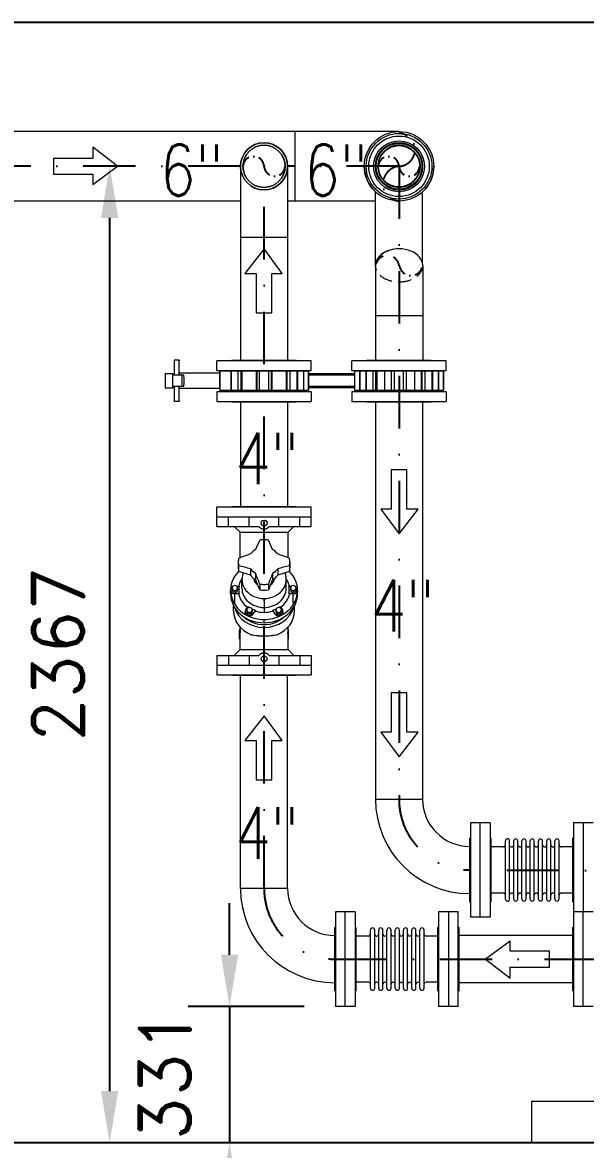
# Model space of a CAD drawing. Header units: millimetres. Extents: x -312439 to 477422, y -331570 to 212570.
# Drawn here: x 363324 to 364688, y 192592 to 195324 of the extents above; entities that cross this region are included whole.
import ezdxf

# ---------------------------------------------------------------- set-up
doc = ezdxf.new("R2010")
doc.units = ezdxf.units.MM
doc.linetypes.add('DASHDOT', pattern=[25.4, 12.7, -6.35, 0, -6.35])
doc.linetypes.add('HIDDEN', pattern=[9.525, 6.35, -3.175])
doc.layers.add('ARCONDTEXTO', color=4, linetype='Continuous')
doc.styles.add('ROMAND', font='ROMAND.SHX')
doc.styles.add('ROMANS', font='romans.shx', dxfattribs={"height": 187.5})
doc.dimstyles.new('1-50 (MILIMETRO)', dxfattribs={"dimscale": 0, "dimtxt": 125, "dimasz": 125, "dimexe": 100, "dimexo": 100, "dimgap": 50, "dimtad": 0, "dimdec": 0, "dimzin": 0, "dimdsep": 46, "dimtxsty": 'ROMAND', "dimcen": -390, "dimclrd": 1, "dimclre": 1, "dimclrt": 3, "dimadec": 0, "dimazin": 0, "dimtfac": 1, "dimtdec": 0, "dimtix": 1, "dimtmove": 2, "dimatfit": 2, "dimfxl": 1, "dimtvp": 1, "dimtolj": 1, "dimtzin": 0, "dimarcsym": 0})

# ---------------------------------------------------------------- blocks, each defined once
blk = doc.blocks.new('*D39')
at = {"color": 1, "lineweight": -2, "transparency": 16777216}
blk.add_line((363534.7, 194850.5), (363534.7, 192733.8), dxfattribs=at)
at = {"color": 1, "transparency": 16777216}
for points in [[(363513.8, 194850.5), (363555.5, 194850.5), (363534.7, 194975.5)], [(363513.8, 192733.8), (363555.5, 192733.8), (363534.7, 192608.8)]]:
    blk.add_solid(points, dxfattribs=at)
at = {"layer": 'Defpoints', "color": 0, "transparency": 16777216}
for p in [(363534.7, 194975.5), (363534.7, 192608.8), (363534.7, 192608.8)]:
    blk.add_point(p, dxfattribs=at)
at = {"color": 3, "transparency": 16777216, "insert": (363409.7, 193792.1), "char_height": 125, "attachment_point": 5, "rotation": 90, "style": 'ROMAND'}
blk.add_mtext('\\A1;2367', dxfattribs=at)
blk = doc.blocks.new('*D43')
at = {"color": 1, "lineweight": -2, "transparency": 16777216}
for p, q in [((363825.2, 193064.3), (363825.2, 193189.3)), ((364005.8, 192939.3), (363725.2, 192939.3)), ((363825.2, 192939.3), (363825.2, 192608.8)), ((364005.8, 192608.8), (363725.2, 192608.8)), ((363825.2, 192483.8), (363825.2, 192358.8))]:
    blk.add_line(p, q, dxfattribs=at)
at = {"color": 1, "transparency": 16777216}
for points in [[(363804.4, 193064.3), (363846.1, 193064.3), (363825.2, 192939.3)], [(363804.4, 192483.8), (363846.1, 192483.8), (363825.2, 192608.8)]]:
    blk.add_solid(points, dxfattribs=at)
at = {"layer": 'Defpoints', "color": 0, "transparency": 16777216}
for p in [(364105.8, 192939.3), (363825.2, 192608.8), (364105.8, 192608.8)]:
    blk.add_point(p, dxfattribs=at)
at = {"color": 3, "transparency": 16777216, "insert": (363668.1, 192774), "char_height": 125, "attachment_point": 5, "rotation": 90, "style": 'ROMAND'}
blk.add_mtext('\\A1;331', dxfattribs=at)

msp = doc.modelspace()

# ---------------------------------------------------------------- linework, layer by layer
at = {"color": 1, "linetype": 'Continuous', "extrusion": (0, 1, 0)}
for p, q in [((368944.798, 195323.86, 0), (358992.168, 195323.86, 0)), ((368194.798, 192608.782, 0), (357294.798, 192608.782, 0))]:
    msp.add_line(p, q, dxfattribs=at)
at = {"color": 5, "linetype": 'Continuous', "lineweight": 0, "extrusion": (0, 1, 0)}
for p, q in [((364234.494, 195059.592, 0), (362945.411, 195059.592, 0)), ((363983.458, 195059.592, 0), (363983.458, 194891.292, 0)), ((363851.758, 194975.454, 0), (363851.758, 194505.604, 0)), ((363966.058, 194975.454, 0), (363966.058, 194505.604, 0)), ((363851.758, 194891.292, 0), (362945.411, 194891.292, 0)), ((364178.758, 194891.292, 0), (363966.058, 194891.292, 0)), ((364178.758, 194735.001, 0), (364178.758, 194913.688, 0)), ((364293.058, 194739.66, 0), (364293.058, 194913.688, 0)), ((363851.758, 194804.004, 0), (363966.058, 194804.004, 0)), ((364179.14, 194734.994, 0), (364179.14, 194505.604, 0)), ((364293.44, 194734.994, 0), (364293.44, 194505.604, 0)), ((364179.14, 194613.761, 0), (364293.44, 194613.761, 0)), ((363702.914, 194505.604, 0), (363691.249, 194505.604, 0)), ((363832.008, 194505.604, 0), (363830.408, 194504.004, 0)), ((363832.008, 194505.604, 0), (363985.808, 194505.604, 0)), ((363985.808, 194505.604, 0), (363987.408, 194504.004, 0)), ((364159.008, 194505.604, 0), (364157.408, 194504.004, 0)), ((364159.008, 194505.604, 0), (364312.808, 194505.604, 0)), ((364312.808, 194505.604, 0), (364314.408, 194504.004, 0)), ((364023.408, 194504.004, 0), (363794.408, 194504.004, 0)), ((363794.408, 194480.204, 0), (363794.408, 194504.004, 0)), ((363794.408, 194480.204, 0), (364023.408, 194480.204, 0)), ((363801.304, 194478.604, 0), (363801.304, 194432.604, 0)), ((364016.512, 194478.604, 0), (363801.304, 194478.604, 0)), ((363801.939, 194478.604, 0), (363801.939, 194432.604, 0)), ((363828.138, 194478.604, 0), (363828.138, 194432.604, 0)), ((363829.123, 194478.604, 0), (363829.123, 194432.604, 0)), ((363832.008, 194480.204, 0), (363830.408, 194478.604, 0)), ((363845.723, 194478.604, 0), (363845.723, 194432.604, 0)), ((363852.267, 194478.604, 0), (363852.267, 194432.604, 0)), ((363853.819, 194478.604, 0), (363853.819, 194432.604, 0)), ((363855.22, 194478.604, 0), (363855.22, 194432.604, 0)), ((363889.758, 194478.604, 0), (363889.758, 194432.604, 0)), ((363891.435, 194478.604, 0), (363891.435, 194432.604, 0)), ((363897.169, 194478.604, 0), (363897.169, 194432.604, 0)), ((363919.291, 194478.604, 0), (363919.291, 194432.604, 0)), ((363926.381, 194478.604, 0), (363926.381, 194432.604, 0)), ((363928.058, 194478.604, 0), (363928.058, 194432.604, 0)), ((363962.596, 194478.604, 0), (363962.596, 194432.604, 0)), ((363963.982, 194478.604, 0), (363963.982, 194432.604, 0)), ((363964.017, 194478.604, 0), (363964.017, 194432.604, 0)), ((363971.27, 194478.604, 0), (363971.27, 194432.604, 0)), ((363985.808, 194480.204, 0), (363987.408, 194478.604, 0)), ((363988.693, 194478.604, 0), (363988.693, 194432.604, 0)), ((363989.677, 194478.604, 0), (363989.677, 194432.604, 0)), ((364004.059, 194478.604, 0), (364004.059, 194432.604, 0)), ((364004.268, 194478.604, 0), (364004.268, 194432.604, 0)), ((364015.877, 194478.604, 0), (364015.877, 194432.604, 0)), ((364016.512, 194478.604, 0), (364016.512, 194432.604, 0)), ((364023.408, 194480.204, 0), (364023.408, 194504.004, 0)), ((364350.408, 194504.004, 0), (364121.408, 194504.004, 0)), ((364121.408, 194480.204, 0), (364121.408, 194504.004, 0)), ((364121.408, 194480.204, 0), (364350.408, 194480.204, 0)), ((364343.512, 194478.604, 0), (364128.304, 194478.604, 0)), ((364128.304, 194478.604, 0), (364128.304, 194432.604, 0)), ((364140.548, 194478.604, 0), (364140.548, 194432.604, 0)), ((364140.832, 194478.604, 0), (364140.832, 194432.604, 0)), ((364155.138, 194478.604, 0), (364155.138, 194432.604, 0)), ((364156.088, 194478.604, 0), (364156.088, 194432.604, 0)), ((364159.008, 194480.204, 0), (364157.408, 194478.604, 0)), ((364172.723, 194478.604, 0), (364172.723, 194432.604, 0)), ((364179.267, 194478.604, 0), (364179.267, 194432.604, 0)), ((364180.834, 194478.604, 0), (364180.834, 194432.604, 0)), ((364182.22, 194478.604, 0), (364182.22, 194432.604, 0)), ((364200.32, 194478.604, 0), (364200.32, 194432.604, 0)), ((364216.726, 194478.604, 0), (364216.726, 194432.604, 0)), ((364224.173, 194478.604, 0), (364224.173, 194432.604, 0)), ((364246.291, 194478.604, 0), (364246.291, 194432.604, 0)), ((364253.381, 194478.604, 0), (364253.381, 194432.604, 0)), ((364273.198, 194478.604, 0), (364273.198, 194432.604, 0)), ((364289.596, 194478.604, 0), (364289.596, 194432.604, 0)), ((364290.982, 194478.604, 0), (364290.982, 194432.604, 0)), ((364291.017, 194478.604, 0), (364291.017, 194432.604, 0)), ((364298.27, 194478.604, 0), (364298.27, 194432.604, 0)), ((364312.808, 194480.204, 0), (364314.408, 194478.604, 0)), ((364315.693, 194478.604, 0), (364315.693, 194432.604, 0)), ((364316.677, 194478.604, 0), (364316.677, 194432.604, 0)), ((364330.984, 194478.604, 0), (364330.984, 194432.604, 0)), ((364331.268, 194478.604, 0), (364331.268, 194432.604, 0)), ((364342.877, 194478.604, 0), (364342.877, 194432.604, 0)), ((364343.512, 194478.604, 0), (364343.512, 194432.604, 0)), ((364350.408, 194480.204, 0), (364350.408, 194504.004, 0)), ((363669.213, 194473.104, 0), (363669.213, 194438.104, 0)), ((363669.213, 194473.104, 0), (363687.724, 194473.104, 0)), ((363687.724, 194438.104, 0), (363687.724, 194473.104, 0)), ((363687.724, 194469.93, 0), (363690.832, 194469.93, 0)), ((363687.724, 194469.604, 0), (363713.29, 194469.604, 0)), ((363801.304, 194474.152, 0), (363702.914, 194474.152, 0)), ((364016.512, 194473.104, 0), (364128.304, 194473.104, 0)), ((364016.512, 194469.604, 0), (364128.304, 194469.604, 0)), ((363669.213, 194438.104, 0), (363687.724, 194438.104, 0)), ((363713.29, 194441.604, 0), (363687.724, 194441.604, 0)), ((363687.724, 194441.278, 0), (363690.832, 194441.278, 0)), ((363801.304, 194437.056, 0), (363702.914, 194437.056, 0)), ((364023.408, 194428.977, 0), (363794.408, 194428.977, 0)), ((363794.408, 194428.977, 0), (363794.408, 194405.177, 0)), ((363801.304, 194432.604, 0), (364016.512, 194432.604, 0)), ((363987.408, 194430.577, 0), (363830.408, 194430.577, 0)), ((363832.008, 194428.977, 0), (363830.408, 194430.577, 0)), ((363985.808, 194428.977, 0), (363987.408, 194430.577, 0)), ((364128.304, 194441.604, 0), (364016.512, 194441.604, 0)), ((364128.304, 194438.104, 0), (364016.512, 194438.104, 0)), ((364023.408, 194428.977, 0), (364023.408, 194405.177, 0)), ((364350.408, 194428.977, 0), (364121.408, 194428.977, 0)), ((364121.408, 194428.977, 0), (364121.408, 194405.177, 0)), ((364128.304, 194432.604, 0), (364343.512, 194432.604, 0)), ((364314.408, 194430.577, 0), (364157.408, 194430.577, 0)), ((364159.008, 194428.977, 0), (364157.408, 194430.577, 0)), ((364312.808, 194428.977, 0), (364314.408, 194430.577, 0)), ((364350.408, 194428.977, 0), (364350.408, 194405.177, 0)), ((363702.914, 194405.604, 0), (363691.249, 194405.604, 0)), ((363794.408, 194405.177, 0), (364023.408, 194405.177, 0)), ((363832.008, 194403.577, 0), (363830.408, 194405.177, 0)), ((363985.808, 194403.577, 0), (363832.008, 194403.577, 0)), ((363851.758, 194403.577, 0), (363851.758, 194151.146, 0)), ((363966.058, 194403.577, 0), (363966.058, 194151.146, 0)), ((363985.808, 194403.577, 0), (363987.408, 194405.177, 0)), ((364121.408, 194405.177, 0), (364350.408, 194405.177, 0)), ((364159.008, 194403.577, 0), (364157.408, 194405.177, 0)), ((364312.808, 194403.577, 0), (364159.008, 194403.577, 0)), ((364178.758, 194403.577, 0), (364178.758, 193441.232, 0)), ((364293.058, 194403.577, 0), (364293.058, 193441.232, 0)), ((364312.808, 194403.577, 0), (364314.408, 194405.177, 0)), ((364023.408, 194149.546, 0), (363794.408, 194149.546, 0)), ((363794.408, 194102.533, 0), (363794.408, 194149.546, 0)), ((363832.008, 194151.146, 0), (363830.408, 194149.546, 0)), ((363832.008, 194151.146, 0), (363985.808, 194151.146, 0)), ((363985.808, 194151.146, 0), (363987.408, 194149.546, 0)), ((364023.408, 194102.533, 0), (364023.408, 194149.546, 0)), ((363794.408, 194125.746, 0), (364023.408, 194125.746, 0)), ((363822.357, 194102.533, 0), (363822.357, 194125.746, 0)), ((363873.057, 194102.533, 0), (363873.057, 194125.746, 0)), ((363944.758, 194102.533, 0), (363944.758, 194125.746, 0)), ((363995.459, 194102.533, 0), (363995.459, 194125.746, 0)), ((363794.408, 194102.533, 0), (363896.806, 194102.533, 0)), ((363850.617, 194088.481, 0), (363836.565, 194102.533, 0)), ((363921.009, 194102.533, 0), (364023.408, 194102.533, 0)), ((363967.199, 194088.481, 0), (363981.251, 194102.533, 0)), ((363850.617, 194088.481, 0), (363967.199, 194088.481, 0)), ((363850.617, 194026.472, 0), (363850.617, 194088.481, 0)), ((363967.199, 194026.472, 0), (363967.199, 194088.481, 0)), ((363846.453, 194016.172, 0), (363846.453, 194002.138, 0)), ((363971.362, 194016.172, 0), (363971.362, 194002.138, 0)), ((363847.327, 194007.157, 0), (363847.327, 193993.123, 0)), ((363875.878, 193984.124, 0), (363847.327, 193993.123, 0)), ((363875.878, 193999.759, 0), (363875.878, 193984.124, 0)), ((363888.107, 193989.168, 0), (363888.107, 193973.533, 0)), ((363929.709, 193989.168, 0), (363929.709, 193973.533, 0)), ((363941.938, 193999.759, 0), (363941.938, 193984.124, 0)), ((363970.489, 193993.123, 0), (363941.938, 193984.124, 0)), ((363970.489, 194007.157, 0), (363970.489, 193993.123, 0)), ((363855.197, 193952.695, 0), (363855.197, 193974.39, 0)), ((363898.499, 193948.807, 0), (363888.107, 193973.533, 0)), ((363898.499, 193962.841, 0), (363898.499, 193948.807, 0)), ((363929.709, 193973.533, 0), (363919.317, 193948.807, 0)), ((363919.317, 193962.841, 0), (363919.317, 193948.807, 0)), ((363962.619, 193952.695, 0), (363962.619, 193974.39, 0)), ((363827.717, 193939.319, 0), (363827.717, 193949.051, 0)), ((363831.36, 193953.215, 0), (363831.36, 193949.051, 0)), ((363838.041, 193916.209, 0), (363838.041, 193939.942, 0)), ((363838.126, 193947.356, 0), (363838.126, 193943.192, 0)), ((363848.805, 193940.037, 0), (363838.126, 193940.037, 0)), ((363838.126, 193940.037, 0), (363838.126, 193938.898, 0)), ((363841.921, 193958.066, 0), (363848.805, 193958.066, 0)), ((363844.892, 193953.215, 0), (363844.892, 193949.051, 0)), ((363969.01, 193958.066, 0), (363975.895, 193958.066, 0)), ((363979.69, 193940.037, 0), (363969.01, 193940.037, 0)), ((363972.924, 193953.215, 0), (363972.924, 193949.051, 0)), ((363979.69, 193947.356, 0), (363979.69, 193943.192, 0)), ((363979.69, 193940.037, 0), (363979.69, 193938.898, 0)), ((363979.774, 193916.209, 0), (363979.774, 193939.942, 0)), ((363986.456, 193953.215, 0), (363986.456, 193949.051, 0)), ((363990.099, 193939.319, 0), (363990.099, 193949.051, 0)), ((363835.003, 193898.047, 0), (363835.003, 193910.206, 0)), ((363864.502, 193900.472, 0), (363869.842, 193908.482, 0)), ((363908.908, 193927.875, 0), (363908.908, 193894.196, 0)), ((363947.974, 193908.482, 0), (363953.313, 193900.472, 0)), ((363982.812, 193898.047, 0), (363982.812, 193910.206, 0)), ((363863.108, 193895.965, 0), (363863.108, 193894.608, 0)), ((363864.502, 193900.472, 0), (363864.502, 193899.333, 0)), ((363866.751, 193900.129, 0), (363866.751, 193895.965, 0)), ((363873.517, 193894.269, 0), (363873.517, 193890.106, 0)), ((363880.283, 193900.129, 0), (363880.283, 193895.965, 0)), ((363887.871, 193899.467, 0), (363882.532, 193891.458, 0)), ((363882.532, 193891.458, 0), (363882.532, 193890.318, 0)), ((363908.908, 193869.005, 0), (363908.908, 193877.177, 0)), ((363935.284, 193891.458, 0), (363929.945, 193899.467, 0)), ((363935.284, 193891.458, 0), (363935.284, 193890.318, 0)), ((363937.533, 193900.129, 0), (363937.533, 193895.965, 0)), ((363944.299, 193894.269, 0), (363944.299, 193890.106, 0)), ((363951.065, 193900.129, 0), (363951.065, 193895.965, 0)), ((363953.313, 193900.472, 0), (363953.313, 193899.333, 0)), ((363954.708, 193895.965, 0), (363954.708, 193894.608, 0)), ((363849.576, 193851.844, 0), (363850.617, 193851.844, 0)), ((363849.576, 193829.607, 0), (363849.576, 193851.842, 0)), ((363850.617, 193851.844, 0), (363850.617, 193858.702, 0)), ((363967.199, 193851.844, 0), (363967.199, 193858.702, 0)), ((363967.199, 193851.844, 0), (363968.24, 193851.844, 0)), ((363968.24, 193829.607, 0), (363968.24, 193851.842, 0)), ((363850.649, 193829.607, 0), (363849.576, 193829.607, 0)), ((363850.981, 193842.053, 0), (363849.608, 193842.053, 0)), ((363849.608, 193829.607, 0), (363849.608, 193842.053, 0)), ((363849.934, 193845.342, 0), (363850.981, 193845.342, 0)), ((363849.934, 193842.053, 0), (363849.934, 193845.342, 0)), ((363850.617, 193803.897, 0), (363850.617, 193829.607, 0)), ((363850.649, 193829.607, 0), (363850.649, 193842.053, 0)), ((363850.981, 193842.053, 0), (363850.981, 193845.342, 0)), ((363966.834, 193845.342, 0), (363967.882, 193845.342, 0)), ((363966.834, 193842.053, 0), (363966.834, 193845.342, 0)), ((363966.834, 193842.053, 0), (363968.208, 193842.053, 0)), ((363967.166, 193829.607, 0), (363967.166, 193842.053, 0)), ((363967.166, 193829.607, 0), (363968.24, 193829.607, 0)), ((363967.199, 193803.897, 0), (363967.199, 193829.607, 0)), ((363967.882, 193842.053, 0), (363967.882, 193845.342, 0)), ((363968.208, 193829.607, 0), (363968.208, 193842.053, 0)), ((363850.617, 193803.897, 0), (363836.565, 193789.844, 0)), ((363850.617, 193803.897, 0), (363967.199, 193803.897, 0)), ((363967.199, 193803.897, 0), (363981.251, 193789.844, 0)), ((363794.408, 193789.844, 0), (363896.806, 193789.844, 0)), ((363794.408, 193789.844, 0), (363794.408, 193742.832, 0)), ((363822.357, 193789.844, 0), (363822.357, 193766.632, 0)), ((363873.057, 193789.844, 0), (363873.057, 193766.632, 0)), ((363921.009, 193789.844, 0), (364023.408, 193789.844, 0)), ((363944.758, 193789.844, 0), (363944.758, 193766.632, 0)), ((363995.459, 193789.844, 0), (363995.459, 193766.632, 0)), ((364023.408, 193789.844, 0), (364023.408, 193742.832, 0)), ((363794.408, 193766.632, 0), (364023.408, 193766.632, 0)), ((363794.408, 193742.832, 0), (364023.408, 193742.832, 0)), ((363832.008, 193741.232, 0), (363830.408, 193742.832, 0)), ((363985.808, 193741.232, 0), (363832.008, 193741.232, 0)), ((363851.758, 193225.232, 0), (363851.758, 193741.232, 0)), ((363966.058, 193225.232, 0), (363966.058, 193741.232, 0)), ((363985.808, 193741.232, 0), (363987.408, 193742.832, 0)), ((364178.758, 193441.232, 0), (364293.058, 193441.232, 0)), ((364408.958, 193384.282, 0), (364408.958, 193155.282, 0)), ((364456.558, 193384.282, 0), (364408.958, 193384.282, 0)), ((364432.758, 193155.282, 0), (364432.758, 193384.282, 0)), ((364456.558, 193384.282, 0), (364456.558, 193155.282, 0)), ((364407.358, 193346.682, 0), (364408.958, 193348.282, 0)), ((364407.358, 193192.882, 0), (364407.358, 193346.682, 0)), ((364458.158, 193346.682, 0), (364456.558, 193348.282, 0)), ((364458.158, 193346.682, 0), (364458.158, 193192.882, 0)), ((364493.735, 193199.275, 0), (364493.735, 193340.289, 0)), ((364503.974, 193199.275, 0), (364503.974, 193340.289, 0)), ((364513.735, 193199.275, 0), (364513.735, 193340.289, 0)), ((364523.735, 193199.275, 0), (364523.735, 193340.289, 0)), ((364533.735, 193199.275, 0), (364533.735, 193340.289, 0)), ((364543.735, 193199.275, 0), (364543.735, 193340.289, 0)), ((364553.735, 193199.275, 0), (364553.735, 193340.289, 0)), ((364563.735, 193199.275, 0), (364563.735, 193340.289, 0)), ((364573.735, 193199.275, 0), (364573.735, 193340.289, 0)), ((364583.735, 193199.275, 0), (364583.735, 193340.289, 0)), ((364593.735, 193199.275, 0), (364593.735, 193340.289, 0)), ((364603.735, 193199.275, 0), (364603.735, 193340.289, 0)), ((364613.735, 193199.275, 0), (364613.735, 193340.289, 0)), ((364623.735, 193199.275, 0), (364623.735, 193340.289, 0)), ((364488.735, 193325.782, 0), (364458.158, 193325.782, 0)), ((364657.358, 193325.782, 0), (364628.735, 193325.782, 0)), ((363966.058, 193225.232, 0), (363851.758, 193225.232, 0)), ((364488.735, 193213.782, 0), (364458.158, 193213.782, 0)), ((364657.358, 193213.782, 0), (364628.735, 193213.782, 0)), ((364081.958, 193168.282, 0), (364081.958, 192939.282, 0)), ((364129.558, 193168.282, 0), (364081.958, 193168.282, 0)), ((364105.758, 192939.282, 0), (364105.758, 193168.282, 0)), ((364129.558, 193168.282, 0), (364129.558, 192939.282, 0)), ((364331.958, 193168.282, 0), (364331.958, 192939.282, 0)), ((364379.558, 193168.282, 0), (364331.958, 193168.282, 0)), ((364355.758, 193168.282, 0), (364355.758, 192939.282, 0)), ((364379.558, 192939.282, 0), (364379.558, 193168.282, 0)), ((364407.358, 193192.882, 0), (364408.958, 193191.282, 0)), ((364458.158, 193192.882, 0), (364456.558, 193191.282, 0)), ((364456.558, 193155.282, 0), (364408.958, 193155.282, 0)), ((364080.358, 193130.682, 0), (364081.958, 193132.282, 0)), ((364080.358, 192976.882, 0), (364080.358, 193130.682, 0)), ((364131.158, 193130.682, 0), (364129.558, 193132.282, 0)), ((364131.158, 193130.682, 0), (364131.158, 192976.882, 0)), ((364166.735, 192983.275, 0), (364166.735, 193124.289, 0)), ((364176.974, 192983.275, 0), (364176.974, 193124.289, 0)), ((364186.735, 192983.275, 0), (364186.735, 193124.289, 0)), ((364196.735, 192983.275, 0), (364196.735, 193124.289, 0)), ((364206.735, 192983.275, 0), (364206.735, 193124.289, 0)), ((364216.735, 192983.275, 0), (364216.735, 193124.289, 0)), ((364226.735, 192983.275, 0), (364226.735, 193124.289, 0)), ((364236.735, 192983.275, 0), (364236.735, 193124.289, 0)), ((364246.735, 192983.275, 0), (364246.735, 193124.289, 0)), ((364256.735, 192983.275, 0), (364256.735, 193124.289, 0)), ((364266.735, 192983.275, 0), (364266.735, 193124.289, 0)), ((364276.735, 192983.275, 0), (364276.735, 193124.289, 0)), ((364286.735, 192983.275, 0), (364286.735, 193124.289, 0)), ((364296.735, 192983.275, 0), (364296.735, 193124.289, 0)), ((364330.358, 193130.682, 0), (364331.958, 193132.282, 0)), ((364330.358, 192976.882, 0), (364330.358, 193130.682, 0)), ((364381.158, 193130.682, 0), (364379.558, 193132.282, 0)), ((364381.158, 193130.682, 0), (364381.158, 192976.882, 0)), ((364161.735, 193109.782, 0), (364131.158, 193109.782, 0)), ((364330.358, 193109.782, 0), (364301.735, 193109.782, 0)), ((364657.049, 193110.932, 0), (364381.158, 193110.932, 0)), ((364080.358, 192976.882, 0), (364081.958, 192975.282, 0)), ((364131.158, 192976.882, 0), (364129.558, 192975.282, 0)), ((364161.735, 192997.782, 0), (364131.158, 192997.782, 0)), ((364330.358, 192997.782, 0), (364301.735, 192997.782, 0)), ((364330.358, 192976.882, 0), (364331.958, 192975.282, 0)), ((364381.158, 192976.882, 0), (364379.558, 192975.282, 0)), ((364657.049, 192996.632, 0), (364381.158, 192996.632, 0)), ((364105.758, 192939.282, 0), (364081.958, 192939.282, 0)), ((364129.558, 192939.282, 0), (364105.758, 192939.282, 0)), ((364379.558, 192939.282, 0), (364331.958, 192939.282, 0))]:
    msp.add_line(p, q, dxfattribs=at)
at = {"color": 1, "linetype": 'Continuous', "lineweight": 0}
for p, q in [((363493.904, 195021.754, 0), (363493.904, 194994.631, 0)), ((363553.982, 194975.454, 0), (363493.904, 195021.754, 0)), ((363398.584, 194994.631, 0), (363398.584, 194956.277, 0)), ((363493.904, 194994.631, 0), (363398.584, 194994.631, 0)), ((363493.904, 194931.6, 0), (363553.982, 194975.454, 0)), ((363398.584, 194956.277, 0), (363493.904, 194956.277, 0)), ((363493.904, 194956.277, 0), (363493.904, 194931.6, 0)), ((364216.73, 194240.055, 0), (364216.73, 194144.735, 0)), ((364255.085, 194240.055, 0), (364216.73, 194240.055, 0)), ((364255.085, 194144.735, 0), (364255.085, 194240.055, 0)), ((364192.054, 194144.735, 0), (364235.908, 194084.657, 0)), ((364216.73, 194144.735, 0), (364192.054, 194144.735, 0)), ((364235.908, 194084.657, 0), (364282.208, 194144.735, 0)), ((364282.208, 194144.735, 0), (364255.085, 194144.735, 0)), ((364216.73, 193699.53, 0), (364216.73, 193604.21, 0)), ((364255.085, 193699.53, 0), (364216.73, 193699.53, 0)), ((364255.085, 193604.21, 0), (364255.085, 193699.53, 0)), ((364192.054, 193604.21, 0), (364235.908, 193544.132, 0)), ((364216.73, 193604.21, 0), (364192.054, 193604.21, 0)), ((364235.908, 193544.132, 0), (364282.208, 193604.21, 0)), ((364282.208, 193604.21, 0), (364255.085, 193604.21, 0))]:
    msp.add_line(p, q, dxfattribs=at)
at = {"color": 6, "linetype": 'DASHDOT', "ltscale": 10}
for p, q in [((363851.758, 194975.454, 0), (362945.411, 194975.452, 0)), ((364235.908, 194975.454, 0), (363966.058, 194975.454, 0)), ((364235.908, 194975.454, 0), (364235.908, 193441.232, 0)), ((364080.358, 193053.782, 0), (365386.352, 193053.782, 0))]:
    msp.add_line(p, q, dxfattribs=at)
at = {"color": 6, "linetype": 'DASHDOT', "ltscale": 10, "extrusion": (0, 1, 0)}
for p, q in [((363908.908, 193225.232, 0), (363908.908, 194975.454, 0)), ((365386.352, 193269.782, 0), (364407.358, 193268.632, 0))]:
    msp.add_line(p, q, dxfattribs=at)
at = {"color": 4, "linetype": 'Continuous', "lineweight": 0}
for p, q in [((363908.908, 194775.588, 0), (363862.608, 194715.51, 0)), ((363952.762, 194715.51, 0), (363908.908, 194775.588, 0)), ((363862.608, 194715.51, 0), (363889.73, 194715.51, 0)), ((363889.73, 194715.51, 0), (363889.73, 194620.19, 0)), ((363928.085, 194620.19, 0), (363928.085, 194715.51, 0)), ((363928.085, 194715.51, 0), (363952.762, 194715.51, 0)), ((363889.73, 194620.19, 0), (363928.085, 194620.19, 0)), ((363908.908, 193643.463, 0), (363862.608, 193583.385, 0)), ((363952.762, 193583.385, 0), (363908.908, 193643.463, 0)), ((363862.608, 193583.385, 0), (363889.73, 193583.385, 0)), ((363889.73, 193583.385, 0), (363889.73, 193488.066, 0)), ((363928.085, 193488.066, 0), (363928.085, 193583.385, 0)), ((363928.085, 193583.385, 0), (363952.762, 193583.385, 0)), ((363889.73, 193488.066, 0), (363928.085, 193488.066, 0)), ((364505.46, 193097.636, 0), (364445.382, 193053.782, 0)), ((364505.46, 193072.959, 0), (364505.46, 193097.636, 0)), ((364600.779, 193072.959, 0), (364505.46, 193072.959, 0)), ((364600.779, 193034.605, 0), (364600.779, 193072.959, 0)), ((364445.382, 193053.782, 0), (364505.46, 193007.482, 0)), ((364505.46, 193034.605, 0), (364600.779, 193034.605, 0)), ((364505.46, 193007.482, 0), (364505.46, 193034.605, 0))]:
    msp.add_line(p, q, dxfattribs=at)
at = {"color": 3, "linetype": 'Continuous', "lineweight": 0, "extrusion": (0, 1, 0)}
for p, q in [((364658.958, 193384.282, 0), (364658.958, 193168.282, 0)), ((364706.558, 193384.282, 0), (364658.958, 193384.282, 0)), ((364682.758, 193168.282, 0), (364682.758, 193384.282, 0)), ((364657.358, 193346.682, 0), (364658.958, 193348.282, 0)), ((364657.358, 193192.882, 0), (364657.358, 193346.682, 0)), ((364657.358, 193192.882, 0), (364658.958, 193191.282, 0)), ((364658.649, 193168.282, 0), (364658.649, 192939.282, 0)), ((364706.249, 193168.282, 0), (364658.649, 193168.282, 0)), ((364682.449, 192939.282, 0), (364682.449, 193168.282, 0)), ((364657.049, 193130.682, 0), (364658.649, 193132.282, 0)), ((364657.049, 192976.882, 0), (364657.049, 193130.682, 0)), ((364657.049, 192976.882, 0), (364658.649, 192975.282, 0)), ((364706.249, 192939.282, 0), (364658.649, 192939.282, 0))]:
    msp.add_line(p, q, dxfattribs=at)
at = {"color": 7, "linetype": 'Continuous', "lineweight": 0, "extrusion": (0, 1, 0)}
for p, q in [((367142.558, 192708.782, 0), (364556.558, 192708.782, 0)), ((364556.558, 192708.782, 0), (364556.558, 192608.782, 0))]:
    msp.add_line(p, q, dxfattribs=at)
at = {"color": 7, "linetype": 'Continuous', "lineweight": 0, "extrusion": (1.17818e-33, -1.44468e-31, -1)}
msp.add_line((364556.558, 192608.782, 0), (367142.558, 192608.782, 0), dxfattribs=at)
at = {"color": 5, "linetype": 'Continuous', "lineweight": 0}
for centre, radius in [((364235.908, 194975.454, 0), 84.15), ((364235.908, 194975.454, 0), 79.583), ((363908.908, 194975.454, 0), 57.15), ((363908.908, 194975.454, 0), 51.13), ((364235.908, 194975.454, 0), 73.395), ((364235.908, 194975.454, 0), 61.717), ((364235.908, 194975.454, 0), 57.15), ((364235.908, 194975.454, 0), 55.529), ((364235.908, 194975.454, 0), 51.13), ((364235.908, 194975.454, 0), 50.04), ((363908.908, 194110.653, 0), 7.182), ((363908.908, 193781.725, 0), 7.182)]:
    msp.add_circle(centre, radius, dxfattribs=at)
at = {"color": 6, "linetype": 'DASHDOT', "ltscale": 4}
for centre, radius, start, end in [((364234.636, 195015.246, 0), 39.812, 271.830226, 88.169774), ((364239.463, 194933.379, 0), 42.225, 94.829563, 265.170437)]:
    msp.add_arc(centre, radius, start, end, dxfattribs=at)
at = {"color": 6, "linetype": 'DASHDOT', "ltscale": 2}
for centre, radius, start, end in [((363883.343, 194973.958, 0), 25.609, 3.348076, 176.651924), ((364210.888, 194974.524, 0), 25.037, 2.128625, 177.871375), ((363934.473, 194976.924, 0), 25.607, 183.291938, 356.708062), ((364260.928, 194976.359, 0), 25.036, 182.072418, 357.927582), ((364207.715, 194730.374, 0), 28.946, 9.183212, 170.816788), ((364264.865, 194739.585, 0), 28.942, 189.128104, 350.871896)]:
    msp.add_arc(centre, radius, start, end, dxfattribs=at)
at = {"color": 5, "linetype": 'Continuous', "lineweight": 0}
for centre, radius, start, end in [((364235.908, 194975.442, 0), 84.15, 179.995958, 227.223201), ((364235.908, 194975.442, 0), 84.15, 312.776818, 0.004042), ((364407.358, 193441.232, 0), 228.6, 180, 270), ((364407.358, 193441.232, 0), 114.3, 180, 270), ((364488.735, 193330.782, 0), 5, 270, 0), ((364498.854, 193340.289, 0), 5.119, 0, 180), ((364508.735, 193330.657, 0), 5.002, 197.829397, 358.562061), ((364518.735, 193340.289, 0), 5, 0, 180), ((364528.735, 193330.782, 0), 5, 180, 0), ((364538.735, 193340.289, 0), 5, 0, 180), ((364548.735, 193330.782, 0), 5, 180, 0), ((364558.735, 193340.289, 0), 5, 0, 180), ((364568.735, 193330.782, 0), 5, 180, 0), ((364578.735, 193340.289, 0), 5, 0, 180), ((364588.735, 193330.782, 0), 5, 180, 0), ((364598.735, 193340.289, 0), 5, 0, 180), ((364608.735, 193330.782, 0), 5, 180, 0), ((364618.735, 193340.289, 0), 5, 0, 180), ((364628.735, 193330.782, 0), 5, 180, 270), ((364080.358, 193225.232, 0), 228.6, 180, 270), ((364080.358, 193225.232, 0), 114.3, 180, 270), ((364488.735, 193208.782, 0), 5, 0, 90), ((364498.854, 193199.275, 0), 5.119, 180, 0), ((364508.735, 193208.908, 0), 5.002, 1.437939, 162.170603), ((364518.735, 193199.275, 0), 5, 180, 0), ((364528.735, 193208.782, 0), 5, 0, 180), ((364538.735, 193199.275, 0), 5, 180, 0), ((364548.735, 193208.782, 0), 5, 0, 180), ((364558.735, 193199.275, 0), 5, 180, 0), ((364568.735, 193208.782, 0), 5, 0, 180), ((364578.735, 193199.275, 0), 5, 180, 0), ((364588.735, 193208.782, 0), 5, 0, 180), ((364598.735, 193199.275, 0), 5, 180, 0), ((364608.735, 193208.782, 0), 5, 0, 180), ((364618.735, 193199.275, 0), 5, 180, 0), ((364628.735, 193208.782, 0), 5, 90, 180), ((364161.735, 193114.782, 0), 5, 270, 0), ((364171.854, 193124.289, 0), 5.119, 0, 180), ((364181.735, 193114.657, 0), 5.002, 197.829397, 358.562061), ((364191.735, 193124.289, 0), 5, 0, 180), ((364201.735, 193114.782, 0), 5, 180, 0), ((364211.735, 193124.289, 0), 5, 0, 180), ((364221.735, 193114.782, 0), 5, 180, 0), ((364231.735, 193124.289, 0), 5, 0, 180), ((364241.735, 193114.782, 0), 5, 180, 0), ((364251.735, 193124.289, 0), 5, 0, 180), ((364261.735, 193114.782, 0), 5, 180, 0), ((364271.735, 193124.289, 0), 5, 0, 180), ((364281.735, 193114.782, 0), 5, 180, 0), ((364291.735, 193124.289, 0), 5, 0, 180), ((364301.735, 193114.782, 0), 5, 180, 270), ((364161.735, 192992.782, 0), 5, 0, 90), ((364171.854, 192983.275, 0), 5.119, 180, 0), ((364181.735, 192992.908, 0), 5.002, 1.437939, 162.170603), ((364191.735, 192983.275, 0), 5, 180, 0), ((364201.735, 192992.782, 0), 5, 0, 180), ((364211.735, 192983.275, 0), 5, 180, 0), ((364221.735, 192992.782, 0), 5, 0, 180), ((364231.735, 192983.275, 0), 5, 180, 0), ((364241.735, 192992.782, 0), 5, 0, 180), ((364251.735, 192983.275, 0), 5, 180, 0), ((364261.735, 192992.782, 0), 5, 0, 180), ((364271.735, 192983.275, 0), 5, 180, 0), ((364281.735, 192992.782, 0), 5, 0, 180), ((364291.735, 192983.275, 0), 5, 180, 0), ((364301.735, 192992.782, 0), 5, 90, 180)]:
    msp.add_arc(centre, radius, start, end, dxfattribs=at)
at = {"color": 6, "linetype": 'DASHDOT', "ltscale": 10}
for centre in [(364407.358, 193441.232, 0), (364080.358, 193225.232, 0)]:
    msp.add_arc(centre, 171.45, 180, 270, dxfattribs=at)
at = {"color": 5, "linetype": 'Continuous', "lineweight": 0, "extrusion": (0, 0, -1)}
for centre, major_axis in [((363908.908, 194975.454, 0), (0, 57.15)), ((363908.908, 194975.454, 0), (0, 51.13)), ((364235.908, 194975.454, 0), (0, 57.15)), ((364235.908, 194975.454, 0), (0, 51.13))]:
    msp.add_ellipse(centre, major_axis=major_axis, ratio=1, start_param=-1.57079633, end_param=4.71238898, dxfattribs=at)
at = {"color": 5, "linetype": 'Continuous', "lineweight": 0}
for centre, major_axis, ratio, start_param, end_param in [((364235.908, 194735.001, 0), (-57.15, 0), 0.70710678, 4.6841323, 6.39891852), ((364236.29, 194734.994, 0), (-57.15, 0), 0.70710678, 3.14159265, 6.28318531), ((363691.249, 194455.604, 0), (0, 50), 0.00871634, 0, 1.28700222), ((363702.914, 194455.604, 0), (0, -50), 0.00871634, 1.95084369, 4.42859487), ((363702.914, 194455.604, 0), (0, 18.548), 0.00871634, 0, 0.71546346), ((363708.929, 194455.604, 0), (0, -14), 0.13557255, 0, 3.14159265), ((363713.29, 194455.604, 0), (0, 14), 0.13557255, 3.14159265, 6.28318531), ((363691.249, 194455.604, 0), (0, 50), 0.00871634, 1.85459044, 3.14159265), ((363702.914, 194455.604, 0), (0, -50), 0.00871634, 4.99618309, 7.47393428), ((363702.914, 194455.604, 0), (0, 18.548), 0.00871634, 2.42612919, 3.14159265), ((364237.619, 194455.604, 0), (0, -50), 0.99996201, 5.19038418, 5.23660761), ((364237.619, 194455.604, 0), (0, -50), 0.99996201, 1.0465777, 1.09280113), ((364237.721, 194455.604, 0), (0, 50), 0.99996201, 4.18817035, 4.23439378), ((363879.925, 193840.564, 0), (112.271, 356.18), 0.17101007, 0.92776973, 1.00960026), ((363908.908, 194016.172, 0), (62.455, 0), 0.8660254, 1.57079633, 1.73824441), ((363908.908, 194016.172, 0), (62.455, 0), 0.8660254, 1.40334825, 1.57079633), ((363937.891, 193840.564, 0), (112.271, -356.18), 0.17101007, 2.13199239, 2.21382292), ((363908.908, 194017.773, 0), (39.034, 0), 0.8660254, 2.1328053, 2.57958368), ((363908.908, 194017.773, 0), (39.034, 0), 0.8660254, 0.56200898, 1.00878735), ((363908.908, 194016.172, 0), (62.455, 0), 0.8660254, 2.97414457, 3.14159265), ((363908.908, 194016.172, 0), (62.455, 0), 0.8660254, 3.14159265, 3.30904073), ((363898.359, 193856.529, 0), (344.286, 144.695), 0.46984631, 1.43994373, 1.52177426), ((363919.457, 193856.529, 0), (344.286, -144.695), 0.46984631, 1.6198184, 1.70164893), ((363908.908, 194016.172, 0), (62.455, 0), 0.8660254, 0, 0.16744808), ((363908.908, 194016.172, 0), (62.455, 0), 0.8660254, 6.11573723, 6.28318531), ((363908.908, 193947.49, 0), (81.191, 0), 0.8660254, 2.432344, 3.10701384), ((363908.908, 194002.138, 0), (62.455, 0), 0.8660254, 3.14159265, 3.30904073), ((363898.359, 193806.328, 0), (344.286, -144.695), 0.46984631, 1.82985829, 1.91168882), ((363908.908, 193974.39, 0), (53.711, 0), 0.8660254, 2.80620982, 4.71238898), ((363908.908, 194017.773, 0), (39.034, 0), 0.8660254, 3.70360163, 4.15038), ((363879.925, 193822.293, 0), (-112.271, 356.18), 0.17101007, 5.06354515, 5.14537568), ((363908.908, 193974.39, 0), (53.711, 0), 0.8660254, 4.71238898, 6.61856814), ((363937.891, 193822.293, 0), (-112.271, -356.18), 0.17101007, 4.27940228, 4.36123281), ((363908.908, 194017.773, 0), (39.034, 0), 0.8660254, 5.27439796, 5.72117633), ((363919.457, 193806.328, 0), (344.286, 144.695), 0.46984631, 1.22990383, 1.31173436), ((363908.908, 194002.138, 0), (-62.455, 0), 0.8660254, 2.97414457, 3.14159265), ((363908.908, 193947.49, 0), (81.191, 0), 0.8660254, 0.03457881, 0.70924865), ((363838.126, 193953.215, 0), (-6.766, 0), 0.8660254, 4.71238898, 7.85398163), ((363838.126, 193953.215, 0), (-6.766, 0), 0.8660254, 1.57079633, 4.71238898), ((363908.908, 193948.308, 0), (62.483, 0), 0.8660254, 2.60427768, 2.96027992), ((363908.908, 194002.138, 0), (39.034, 0), 0.8660254, 3.70360163, 4.15038), ((363908.908, 193978.197, 0), (25.294, 0), 0.8660254, 3.2272514, 4.05379587), ((363908.908, 194016.172, 0), (62.455, 0), 0.8660254, 4.5449409, 4.71238898), ((363908.908, 194016.172, 0), (62.455, 0), 0.8660254, 4.71238898, 4.87983706), ((363908.908, 193978.197, 0), (25.294, 0), 0.8660254, 5.37098209, 6.19752656), ((363908.908, 194002.138, 0), (39.034, 0), 0.8660254, 5.27439796, 5.72117633), ((363908.908, 193948.308, 0), (62.483, 0), 0.8660254, 0.18131273, 0.53731497), ((363979.69, 193953.215, 0), (6.766, 0), 0.8660254, 1.57079633, 4.71238898), ((363979.69, 193953.215, 0), (6.766, 0), 0.8660254, 4.71238898, 7.85398163), ((363838.126, 193949.051, 0), (10.409, 0), 0.8660254, 2.11391286, 4.71238898), ((363908.908, 193947.49, 0), (81.191, 0), 0.8660254, 3.14159265, 4.1887902), ((363908.908, 193939.319, 0), (81.191, 0), 0.8660254, 3.14159265, 4.71238898), ((363838.126, 193949.051, 0), (-6.766, 0), 0.8660254, 0, 1.57079633), ((363838.126, 193949.051, 0), (-6.766, 0), 0.8660254, 1.57079633, 3.14159265), ((363908.908, 193948.308, 0), (62.483, 0), 0.8660254, 3.30896296, 4.01445297), ((363908.908, 193949.051, 0), (60.997, 0), 0.8660254, 2.9701049, 3.3130804), ((363908.908, 193952.695, 0), (53.711, 0), 0.8660254, 3.14159265, 4.71238898), ((363908.908, 194002.138, 0), (62.455, 0), 0.8660254, 4.5449409, 4.87983706), ((363908.908, 193952.695, 0), (53.711, 0), 0.8660254, 4.71238898, 6.28318531), ((363908.908, 193939.319, 0), (81.191, 0), 0.8660254, 4.71238898, 6.28318531), ((363908.908, 193948.308, 0), (62.483, 0), 0.8660254, 5.41032499, 6.115815), ((363908.908, 193947.49, 0), (81.191, 0), 0.8660254, 5.23598776, 6.28318531), ((363908.908, 193949.051, 0), (60.997, 0), 0.8660254, 6.11169756, 6.45467306), ((363979.69, 193949.051, 0), (6.766, 0), 0.8660254, 3.14159265, 4.71238898), ((363979.69, 193949.051, 0), (-10.409, 0), 0.8660254, 1.57079633, 4.16927245), ((363979.69, 193949.051, 0), (6.766, 0), 0.8660254, 4.71238898, 6.28318531), ((363908.908, 193921.78, 0), (73.905, 0), 0.8660254, 3.38446269, 6.04031527), ((363873.517, 193900.129, 0), (6.766, 0), 0.8660254, 1.57079633, 4.71238898), ((363908.908, 193949.051, 0), (60.997, 0), 0.8660254, 4.01730246, 4.0946815), ((363873.517, 193900.129, 0), (6.766, 0), 0.8660254, 4.71238898, 7.85398163), ((363944.299, 193900.129, 0), (6.766, 0), 0.8660254, 1.57079633, 4.71238898), ((363908.908, 193949.051, 0), (60.997, 0), 0.8660254, 5.33009646, 5.40747551), ((363944.299, 193900.129, 0), (6.766, 0), 0.8660254, 4.71238898, 7.85398163), ((363908.908, 193898.047, 0), (73.905, 0), 0.8660254, 3.14159265, 4.27787098), ((363908.908, 193921.78, 0), (66.098, 0), 0.8660254, 3.88544669, 4.71238898), ((363873.517, 193895.965, 0), (10.409, 0), 0.8660254, 2.61799388, 5.75958653), ((363873.517, 193895.965, 0), (6.766, 0), 0.8660254, 3.14159265, 4.71238898), ((363908.908, 193947.49, 0), (81.191, 0), 0.8660254, 4.1887902, 4.71238898), ((363873.517, 193895.965, 0), (6.766, 0), 0.8660254, 4.71238898, 6.28318531), ((363908.908, 193949.051, 0), (60.997, 0), 0.8660254, 4.21076143, 4.36027795), ((363908.908, 193948.308, 0), (62.483, 0), 0.8660254, 4.35616051, 4.71238898), ((363908.908, 193948.308, 0), (62.483, 0), 0.8660254, 4.71238898, 5.06861745), ((363908.908, 193947.49, 0), (81.191, 0), 0.8660254, 4.71238898, 5.23598776), ((363908.908, 193921.78, 0), (66.098, 0), 0.8660254, 4.71238898, 5.53933127), ((363908.908, 193949.051, 0), (60.997, 0), 0.8660254, 5.06450001, 5.21401654), ((363944.299, 193895.965, 0), (-10.409, 0), 0.8660254, 0.52359878, 3.66519143), ((363944.299, 193895.965, 0), (6.766, 0), 0.8660254, 3.14159265, 4.71238898), ((363908.908, 193898.047, 0), (73.905, 0), 0.8660254, 5.14690698, 6.28318531), ((363944.299, 193895.965, 0), (6.766, 0), 0.8660254, 4.71238898, 6.28318531), ((363908.908, 193851.845, 0), (-59.332, 0), 0.99934383, 0.00002873, 0.10989894), ((363908.908, 193851.842, 0), (59.332, 0), 0.99934383, 3.14156393, 3.14159265), ((363908.908, 193851.845, 0), (-58.291, 0), 0.99934383, 0.00002924, 0.11186957), ((363908.908, 193851.845, 0), (-58.291, 0), 0.99934383, 3.02972308, 3.14156341), ((363908.908, 193851.845, 0), (-59.332, 0), 0.99934383, 3.03169372, 3.14156393), ((363908.908, 193851.842, 0), (59.332, 0), 0.99934383, 0, 0.00002873)]:
    msp.add_ellipse(centre, major_axis=major_axis, ratio=ratio, start_param=start_param, end_param=end_param, dxfattribs=at)
at = {"color": 1, "linetype": 'HIDDEN', "lineweight": 0, "ltscale": 5, "extrusion": (0, 0, -1)}
msp.add_ellipse((364236.29, 194734.994, 0), major_axis=(-57.15, 0), ratio=0.70710678, start_param=3.14159265, end_param=6.28318531, dxfattribs=at)
at = {"color": 5, "linetype": 'Continuous', "lineweight": 0}
for points, knots in [([(363896.806, 194102.533, 0), (363897.476, 194101.536, 0), (363898.252, 194100.641, 0), (363899.352, 194099.646, 0), (363899.579, 194099.453, 0), (363900.046, 194099.08, 0), (363900.287, 194098.9, 0), (363901.02, 194098.384, 0), (363901.526, 194098.074, 0), (363902.571, 194097.516, 0), (363903.111, 194097.269, 0), (363904.222, 194096.841, 0), (363904.798, 194096.659, 0), (363906.534, 194096.225, 0), (363907.711, 194096.08, 0), (363908.908, 194096.08, 0)], [0, 0, 0, 0, 0.0034182904, 0.0034182904, 0.004272863, 0.004272863, 0.0051274356, 0.0051274356, 0.0068365808, 0.0068365808, 0.0085457261, 0.0085457261, 0.0102548713, 0.0102548713, 0.0136731617, 0.0136731617, 0.0136731617, 0.0136731617]), ([(363908.908, 194096.08, 0), (363909.207, 194096.08, 0), (363909.508, 194096.089, 0), (363910.105, 194096.126, 0), (363910.401, 194096.153, 0), (363911.285, 194096.263, 0), (363911.867, 194096.371, 0), (363913.017, 194096.659, 0), (363913.585, 194096.838, 0), (363914.705, 194097.269, 0), (363915.246, 194097.517, 0), (363916.29, 194098.074, 0), (363916.794, 194098.384, 0), (363917.522, 194098.895, 0), (363917.76, 194099.073, 0), (363918.227, 194099.445, 0), (363918.456, 194099.639, 0), (363919.563, 194100.64, 0), (363920.341, 194101.538, 0), (363921.009, 194102.533, 0)], [0.0136731617, 0.0136731617, 0.0136731617, 0.0136731617, 0.0145264761, 0.0145264761, 0.0153797904, 0.0153797904, 0.0170864192, 0.0170864192, 0.0187930479, 0.0187930479, 0.0204996767, 0.0204996767, 0.0222063054, 0.0222063054, 0.0230596198, 0.0230596198, 0.0239129342, 0.0239129342, 0.0273261917, 0.0273261917, 0.0273261917, 0.0273261917]), ([(363838.126, 193938.898, 0), (363837.44, 193938.868, 0), (363836.764, 193938.897, 0), (363835.768, 193939.026, 0), (363835.439, 193939.084, 0), (363834.785, 193939.228, 0), (363834.461, 193939.315, 0), (363833.516, 193939.615, 0), (363832.918, 193939.867, 0), (363831.787, 193940.475, 0), (363831.25, 193940.834, 0), (363830.289, 193941.628, 0), (363829.857, 193942.065, 0), (363829.286, 193942.782, 0), (363829.108, 193943.031, 0), (363828.786, 193943.54, 0), (363828.496, 193944.061, 0), (363828.266, 193944.606, 0), (363828.068, 193945.164, 0), (363827.984, 193945.45, 0), (363827.783, 193946.317, 0), (363827.717, 193946.901, 0), (363827.717, 193947.49, 0)], [0.0000001979, 0.0000001979, 0.0000001979, 0.0000001979, 0.0019579504, 0.0019579504, 0.0029368267, 0.0029368267, 0.003915703, 0.003915703, 0.0058734555, 0.0058734555, 0.007831208, 0.007831208, 0.0097889606, 0.0097889606, 0.0107678368, 0.0107678368, 0.0117467131, 0.0127255894, 0.0127255894, 0.0137044656, 0.0137044656, 0.0156622181, 0.0156622181, 0.0156622181, 0.0156622181]), ([(363990.099, 193947.49, 0), (363990.099, 193947.196, 0), (363990.082, 193946.901, 0), (363990.015, 193946.313, 0), (363989.964, 193946.02, 0), (363989.764, 193945.159, 0), (363989.567, 193944.605, 0), (363989.175, 193943.801, 0), (363989.027, 193943.536, 0), (363988.704, 193943.026, 0), (363988.529, 193942.781, 0), (363987.963, 193942.07, 0), (363987.532, 193941.632, 0), (363986.56, 193940.83, 0), (363986.034, 193940.478, 0), (363985.189, 193940.023, 0), (363984.898, 193939.884, 0), (363984.296, 193939.63, 0), (363983.985, 193939.515, 0), (363983.04, 193939.215, 0), (363982.393, 193939.072, 0), (363981.062, 193938.898, 0), (363980.376, 193938.868, 0), (363979.69, 193938.898, 0)], [0.0156622181, 0.0156622181, 0.0156622181, 0.0156622181, 0.0166401895, 0.0166401895, 0.0176181608, 0.0176181608, 0.0195741034, 0.0195741034, 0.0205520747, 0.0205520747, 0.021530046, 0.021530046, 0.0234859886, 0.0234859886, 0.0254419312, 0.0254419312, 0.0264199025, 0.0264199025, 0.0273978738, 0.0273978738, 0.0293538164, 0.0293538164, 0.031309759, 0.031309759, 0.031309759, 0.031309759]), ([(363868.312, 193886.597, 0), (363868.018, 193886.744, 0), (363867.731, 193886.905, 0), (363867.173, 193887.254, 0), (363866.904, 193887.441, 0), (363866.136, 193888.033, 0), (363865.672, 193888.47, 0), (363865.049, 193889.188, 0), (363864.853, 193889.44, 0), (363864.492, 193889.956, 0), (363864.327, 193890.221, 0), (363863.878, 193891.034, 0), (363863.638, 193891.601, 0), (363863.283, 193892.789, 0), (363863.174, 193893.392, 0), (363863.115, 193894.202, 0), (363863.108, 193894.405, 0), (363863.108, 193894.608, 0)], [0.0156624186, 0.0156624186, 0.0156624186, 0.0156624186, 0.0166406399, 0.0166406399, 0.0176188611, 0.0176188611, 0.0195753035, 0.0195753035, 0.0205535247, 0.0205535247, 0.021531746, 0.021531746, 0.0234881884, 0.0234881884, 0.0254446308, 0.0254446308, 0.0260943859, 0.0260943859, 0.0260943859, 0.0260943859]), ([(363882.532, 193890.318, 0), (363882.188, 193889.774, 0), (363881.792, 193889.268, 0), (363881.123, 193888.564, 0), (363880.887, 193888.339, 0), (363880.389, 193887.907, 0), (363880.127, 193887.701, 0), (363879.315, 193887.122, 0), (363878.74, 193886.788, 0), (363877.521, 193886.221, 0), (363876.873, 193885.987, 0), (363875.56, 193885.644, 0), (363874.891, 193885.531, 0), (363873.866, 193885.45, 0), (363873.52, 193885.438, 0), (363872.838, 193885.444, 0), (363872.16, 193885.481, 0), (363871.492, 193885.577, 0), (363870.827, 193885.704, 0), (363870.496, 193885.782, 0), (363869.521, 193886.061, 0), (363868.901, 193886.302, 0), (363868.312, 193886.597, 0)], [0.0000003958, 0.0000003958, 0.0000003958, 0.0000003958, 0.0019581487, 0.0019581487, 0.0029370251, 0.0029370251, 0.0039159015, 0.0039159015, 0.0058736544, 0.0058736544, 0.0078314072, 0.0078314072, 0.0097891601, 0.0097891601, 0.0107680365, 0.0107680365, 0.0117469129, 0.0127257894, 0.0127257894, 0.0137046658, 0.0137046658, 0.0156624186, 0.0156624186, 0.0156624186, 0.0156624186]), ([(363949.503, 193886.597, 0), (363948.909, 193886.3, 0), (363948.29, 193886.06, 0), (363947.325, 193885.784, 0), (363946.997, 193885.705, 0), (363946.328, 193885.578, 0), (363945.99, 193885.529, 0), (363944.977, 193885.429, 0), (363944.299, 193885.423, 0), (363943.278, 193885.503, 0), (363942.935, 193885.545, 0), (363942.26, 193885.659, 0), (363941.928, 193885.73, 0), (363940.946, 193885.987, 0), (363940.31, 193886.214, 0), (363939.078, 193886.786, 0), (363938.502, 193887.122, 0), (363937.696, 193887.696, 0), (363937.437, 193887.899, 0), (363936.939, 193888.329, 0), (363936.7, 193888.557, 0), (363936.024, 193889.266, 0), (363935.627, 193889.774, 0), (363935.284, 193890.318, 0)], [0.0170973069, 0.0170973069, 0.0170973069, 0.0170973069, 0.0190535067, 0.0190535067, 0.0200316066, 0.0200316066, 0.0210097065, 0.0210097065, 0.0229659062, 0.0229659062, 0.0239440061, 0.0239440061, 0.024922106, 0.024922106, 0.0268783058, 0.0268783058, 0.0288345056, 0.0288345056, 0.0298126055, 0.0298126055, 0.0307907054, 0.0307907054, 0.0327469051, 0.0327469051, 0.0327469051, 0.0327469051]), ([(363954.708, 193894.608, 0), (363954.708, 193894.405, 0), (363954.701, 193894.202, 0), (363954.642, 193893.389, 0), (363954.532, 193892.789, 0), (363954.182, 193891.613, 0), (363953.938, 193891.033, 0), (363953.338, 193889.947, 0), (363952.98, 193889.435, 0), (363952.355, 193888.713, 0), (363952.132, 193888.48, 0), (363951.665, 193888.041, 0), (363951.177, 193887.625, 0), (363950.645, 193887.255, 0), (363950.09, 193886.908, 0), (363949.801, 193886.745, 0), (363949.503, 193886.597, 0)], [0.0066681157, 0.0066681157, 0.0066681157, 0.0066681157, 0.007310362, 0.007310362, 0.009267751, 0.009267751, 0.0112251399, 0.0112251399, 0.0131825289, 0.0131825289, 0.0141612234, 0.0141612234, 0.0151399179, 0.0161186124, 0.0161186124, 0.0170973069, 0.0170973069, 0.0170973069, 0.0170973069]), ([(363877.796, 193839.991, 0), (363880.117, 193839.593, 0), (363882.517, 193839.219, 0), (363887.472, 193838.549, 0), (363890.027, 193838.254, 0), (363893.322, 193837.948, 0), (363893.986, 193837.89, 0), (363895.325, 193837.782, 0), (363895.999, 193837.73, 0), (363898.021, 193837.589, 0), (363899.373, 193837.51, 0), (363903.44, 193837.32, 0), (363906.167, 193837.256, 0), (363908.908, 193837.256, 0)], [0, 0, 0, 0, 0.0078859085, 0.0078859085, 0.0157718169, 0.0157718169, 0.017743294, 0.017743294, 0.0197147711, 0.0197147711, 0.0236577254, 0.0236577254, 0.0315436338, 0.0315436338, 0.0315436338, 0.0315436338]), ([(363908.908, 193837.256, 0), (363910.274, 193837.256, 0), (363911.644, 193837.272, 0), (363913.705, 193837.32, 0), (363914.394, 193837.34, 0), (363915.766, 193837.389, 0), (363916.449, 193837.417, 0), (363919.845, 193837.576, 0), (363922.508, 193837.765, 0), (363926.425, 193838.127, 0), (363927.717, 193838.261, 0), (363930.276, 193838.553, 0), (363931.545, 193838.712, 0), (363935.298, 193839.218, 0), (363937.705, 193839.594, 0), (363940.02, 193839.991, 0)], [0.0315436338, 0.0315436338, 0.0315436338, 0.0315436338, 0.0354737438, 0.0354737438, 0.0374387988, 0.0374387988, 0.0394038539, 0.0394038539, 0.0472640739, 0.0472640739, 0.0511941839, 0.0511941839, 0.0551242939, 0.0551242939, 0.062984514, 0.062984514, 0.062984514, 0.062984514]), ([(363896.806, 193789.844, 0), (363897.476, 193790.842, 0), (363898.252, 193791.737, 0), (363899.352, 193792.732, 0), (363899.579, 193792.925, 0), (363900.046, 193793.298, 0), (363900.287, 193793.478, 0), (363901.02, 193793.993, 0), (363901.526, 193794.304, 0), (363902.571, 193794.862, 0), (363903.111, 193795.108, 0), (363904.222, 193795.537, 0), (363904.798, 193795.719, 0), (363906.534, 193796.153, 0), (363907.711, 193796.298, 0), (363908.908, 193796.298, 0)], [0, 0, 0, 0, 0.0034182904, 0.0034182904, 0.004272863, 0.004272863, 0.0051274356, 0.0051274356, 0.0068365808, 0.0068365808, 0.0085457261, 0.0085457261, 0.0102548713, 0.0102548713, 0.0136731617, 0.0136731617, 0.0136731617, 0.0136731617]), ([(363908.908, 193796.298, 0), (363909.207, 193796.298, 0), (363909.508, 193796.289, 0), (363910.105, 193796.252, 0), (363910.401, 193796.224, 0), (363911.285, 193796.115, 0), (363911.867, 193796.007, 0), (363913.017, 193795.719, 0), (363913.585, 193795.54, 0), (363914.705, 193795.109, 0), (363915.246, 193794.861, 0), (363916.29, 193794.304, 0), (363916.794, 193793.994, 0), (363917.522, 193793.483, 0), (363917.76, 193793.305, 0), (363918.227, 193792.933, 0), (363918.456, 193792.738, 0), (363919.563, 193791.738, 0), (363920.341, 193790.84, 0), (363921.009, 193789.844, 0)], [0.0136731617, 0.0136731617, 0.0136731617, 0.0136731617, 0.0145264761, 0.0145264761, 0.0153797904, 0.0153797904, 0.0170864192, 0.0170864192, 0.0187930479, 0.0187930479, 0.0204996767, 0.0204996767, 0.0222063054, 0.0222063054, 0.0230596198, 0.0230596198, 0.0239129342, 0.0239129342, 0.0273261917, 0.0273261917, 0.0273261917, 0.0273261917])]:
    msp.add_open_spline(points, degree=3, knots=knots, dxfattribs=at)
for points in [[(363847.298, 193939.294, 0), (363844.24, 193939.162, 0), (363841.183, 193939.03, 0), (363838.126, 193938.898, 0)], [(363848.805, 193940.037, 0), (363848.303, 193939.789, 0), (363847.8, 193939.542, 0), (363847.298, 193939.294, 0)], [(363970.518, 193939.294, 0), (363970.016, 193939.542, 0), (363969.513, 193939.789, 0), (363969.01, 193940.037, 0)], [(363979.69, 193938.898, 0), (363976.633, 193939.03, 0), (363973.575, 193939.162, 0), (363970.518, 193939.294, 0)], [(363887.117, 193897.593, 0), (363885.589, 193895.169, 0), (363884.06, 193892.744, 0), (363882.532, 193890.318, 0)], [(363887.871, 193899.467, 0), (363887.62, 193898.843, 0), (363887.369, 193898.218, 0), (363887.117, 193897.593, 0)], [(363930.698, 193897.593, 0), (363930.447, 193898.218, 0), (363930.196, 193898.843, 0), (363929.945, 193899.467, 0)], [(363935.284, 193890.318, 0), (363933.756, 193892.744, 0), (363932.227, 193895.169, 0), (363930.698, 193897.593, 0)]]:
    msp.add_open_spline(points, degree=3, dxfattribs=at)

# ---------------------------------------------------------------- texts
at = {"layer": 'ARCONDTEXTO', "linetype": 'Continuous', "lineweight": -3, "style": 'ROMANS', "width": 0.8}
for s, p in [('6"', (363656.811, 194903.467, 0)), ('6"', (364006.372, 194903.467, 0)), ('4"', (363839.007, 194204.684, 0)), ('4"', (364167.387, 193848.092, 0)), ('4"', (363839.007, 193296.702, 0))]:
    msp.add_text(s, height=125, dxfattribs=at).set_placement(p)

# ---------------------------------------------------------------- dimensions: what is measured, and where the dimension line sits
dim = msp.add_linear_dim(base=(363534.661, 192608.782, 0), p1=(363534.661, 194975.453, 0), p2=(363534.661, 192608.782, 0), angle=90, dimstyle='1-50 (MILIMETRO)', override={"dimscale": 1})
dim.commit()
dim.dimension.update_dxf_attribs({"geometry": '*D39', "text_midpoint": (363409.661, 193792.118, 0)})
dim = msp.add_linear_dim(base=(363825.248220688, 192608.782054628, -0.000000001), p1=(364105.757879498, 192939.282054628, -0.000000001), p2=(364105.757879498, 192608.782054628, -0.000000001), angle=90, dimstyle='1-50 (MILIMETRO)', override={"dimscale": 1})
dim.commit()
dim.dimension.update_dxf_attribs({"geometry": '*D43', "text_midpoint": (363668.13033417, 192774.032054628, -0.000000001), "dimtype": 160})

doc.saveas('drawing.dxf')
